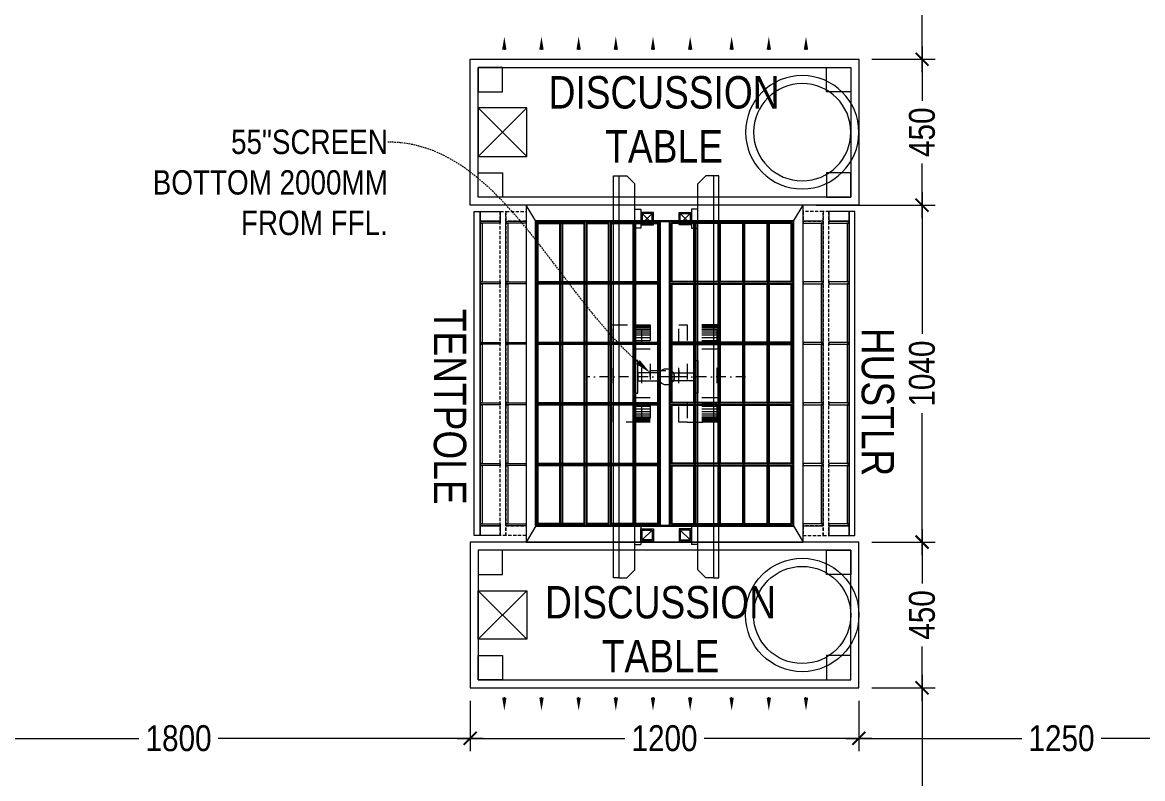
# Model space of a CAD drawing. Header units: millimetres. Extents: x 7389 to 27936, y -894474 to -881284.
# Drawn here: x 10014 to 13471, y -892192 to -889858 of the extents above; entities that cross this region are included whole.
import ezdxf
from ezdxf import colors
from ezdxf.entities.mleader import LeaderData, LeaderLine
from ezdxf.lldxf.tags import DXFTag
from ezdxf.math import Vec2, Vec3

# ---------------------------------------------------------------- set-up
doc = ezdxf.new("R2010")
doc.units = ezdxf.units.MM
doc.header["$LTSCALE"] = 40
doc.header["$MEASUREMENT"] = 0
doc.header["$PDMODE"] = 3
for name, pattern in [('a_p6_plan_L18$0$HIDDEN', [0.375, 0.25, -0.125]), ('ACAD_ISO03W100', [30, 12, -18]), ('DASHDOT2', [0.5, 0.25, -0.125, 0, -0.125]), ('HIDDEN2', [0.1875, 0.125, -0.0625])]:
    doc.linetypes.add(name, pattern=pattern)
for name, color, linetype, lineweight in [('dimensions', 149, 'Continuous', 5), ('Floor-Unit', 1, 'Continuous', 13), ('LENS_TEXT', 31, 'HIDDEN2', 5), ('LN-DIMENSION', 252, 'Continuous', 5), ('LN-ELEVATION-1', 81, 'Continuous', 25), ('LN-ELEVATION-2', 103, 'Continuous', 20), ('LN-ELEVATION-3', 125, 'a_p6_plan_L18$0$HIDDEN', 18), ('LN-ELEVATION-4', 145, 'Continuous', 13), ('LN-ELEVATION-5', 167, 'Continuous', 5), ('TV', 3, 'Continuous', 18)]:
    doc.layers.add(name, color=color, linetype=linetype, lineweight=lineweight)
doc.styles.get("Standard").update_dxf_attribs({"font": 'ARIALN.TTF'})
tags = doc.linetypes.add('DASHED2', pattern=[0.375, 0.25, -0.125]).pattern_tags.tags
tags[6:7] = [DXFTag(74, 4), DXFTag(75, 0), DXFTag(340, '0'), DXFTag(46, 1.0), DXFTag(50, 0.0), DXFTag(44, 0.0), DXFTag(45, 0.0)]
tags[4:5] = [DXFTag(74, 4), DXFTag(75, 0), DXFTag(340, '0'), DXFTag(46, 1.0), DXFTag(50, 0.0), DXFTag(44, 0.0), DXFTag(45, 0.0)]
doc.dimstyles.new('Working', dxfattribs={"dimscale": 0.8, "dimtxt": 100, "dimasz": 50, "dimexe": 50, "dimexo": 50, "dimgap": 25, "dimtad": 0, "dimdec": 0, "dimzin": 0, "dimdsep": 46, "dimtxsty": 'Standard', "dimblk": 'ARCHTICK', "dimcen": 0, "dimdle": 50, "dimclrd": 250, "dimclre": 8, "dimclrt": 7, "dimadec": 0, "dimazin": 0, "dimtfac": 1, "dimtdec": 0, "dimtofl": 0, "dimtmove": 1, "dimatfit": 3, "dimfxl": 3, "dimtolj": 1, "dimlwd": 5, "dimlwe": 0, "dimarcsym": 0})

# ---------------------------------------------------------------- blocks, each defined once
blk = doc.blocks.new('ffgd')
at = {"layer": 'LN-ELEVATION-4', "linetype": 'ACAD_ISO03W100', "ltscale": 0.1}
blk.add_lwpolyline([(0, 47.3), (0, -41.5), (-20, -41.5), (-20, 47.3)], close=True, dxfattribs=at)
at = {"layer": 'LN-ELEVATION-5', "linetype": 'ACAD_ISO03W100', "ltscale": 0.1}
for p, q in [((-159.9, 165.7), (-159.9, 47.3)), ((-159.7, 165.7), (-159.7, 47.3)), ((-159.4, 165.7), (-159.4, 47.3)), ((-159, 165.7), (-159, 47.3)), ((-158.5, 165.7), (-158.5, 47.3)), ((-157.9, 165.7), (-157.9, 47.3)), ((-157.1, 165.7), (-157.1, 47.3)), ((-156.1, 165.7), (-156.1, 47.3)), ((-154.1, 165.7), (-154.1, 47.3)), ((-151.1, 165.7), (-151.1, 47.3)), ((-146.1, 165.7), (-146.1, 47.3)), ((-141.1, 165.7), (-141.1, 47.3)), ((-135.1, 165.7), (-135.1, 47.3)), ((-128.1, 165.7), (-128.1, 47.3)), ((-120.1, 165.7), (-120.1, 47.3)), ((-111.1, 165.7), (-111.1, 47.3)), ((-102.1, 165.7), (-102.1, 47.3)), ((-85, 165.7), (-85, 47.3)), ((65, 165.7), (65, 47.3)), ((82.1, 165.7), (82.1, 47.3)), ((91.1, 165.7), (91.1, 47.3)), ((100.1, 165.7), (100.1, 47.3)), ((108.1, 165.7), (108.1, 47.3)), ((115.1, 165.7), (115.1, 47.3)), ((121.1, 165.7), (121.1, 47.3)), ((126.1, 165.7), (126.1, 47.3)), ((131.1, 165.7), (131.1, 47.3)), ((134.1, 165.7), (134.1, 47.3)), ((136.1, 165.7), (136.1, 47.3)), ((137.1, 165.7), (137.1, 47.3)), ((137.9, 165.7), (137.9, 47.3)), ((138.5, 165.7), (138.5, 47.3)), ((139, 165.7), (139, 47.3)), ((139.4, 165.7), (139.4, 47.3)), ((139.7, 165.7), (139.7, 47.3)), ((139.9, 165.7), (139.9, 47.3)), ((-159.9, -41.5), (-159.9, -159.9)), ((-159.7, -41.5), (-159.7, -159.9)), ((-159.4, -41.5), (-159.4, -159.9)), ((-159, -41.5), (-159, -159.9)), ((-158.5, -41.5), (-158.5, -159.9)), ((-157.9, -41.5), (-157.9, -159.9)), ((-157.1, -41.5), (-157.1, -159.9)), ((-156.1, -41.5), (-156.1, -159.9)), ((-154.1, -41.5), (-154.1, -159.9)), ((-151.1, -41.5), (-151.1, -159.9)), ((-146.1, -41.5), (-146.1, -159.9)), ((-141.1, -41.5), (-141.1, -159.9)), ((-135.1, -41.5), (-135.1, -159.9)), ((-128.1, -41.5), (-128.1, -159.9)), ((-120.1, -41.5), (-120.1, -159.9)), ((-111.1, -41.5), (-111.1, -159.9)), ((-102.1, -41.5), (-102.1, -159.9)), ((-85, -41.5), (-85, -159.9)), ((65, -41.5), (65, -159.9)), ((82.1, -41.5), (82.1, -159.9)), ((91.1, -41.5), (91.1, -159.9)), ((100.1, -41.5), (100.1, -159.9)), ((108.1, -41.5), (108.1, -159.9)), ((115.1, -41.5), (115.1, -159.9)), ((121.1, -41.5), (121.1, -159.9)), ((126.1, -41.5), (126.1, -159.9)), ((131.1, -41.5), (131.1, -159.9)), ((134.1, -41.5), (134.1, -159.9)), ((136.1, -41.5), (136.1, -159.9)), ((137.1, -41.5), (137.1, -159.9)), ((137.9, -41.5), (137.9, -159.9)), ((138.5, -41.5), (138.5, -159.9)), ((139, -41.5), (139, -159.9)), ((139.4, -41.5), (139.4, -159.9)), ((139.7, -41.5), (139.7, -159.9)), ((139.9, -41.5), (139.9, -159.9))]:
    blk.add_line(p, q, dxfattribs=at)
for points in [[(140, 73), (140, 165.7), (-160, 165.7), (-160, 73)], [(140, -67.1), (140, -159.9), (-160, -159.9), (-160, -67.1)]]:
    blk.add_lwpolyline(points, dxfattribs=at)
for points in [[(140, 73), (140, 47.3), (-160, 47.3), (-160, 73)], [(140, -41.5), (140, -67.1), (-160, -67.1), (-160, -41.5)]]:
    blk.add_lwpolyline(points, close=True, dxfattribs=at)
blk = doc.blocks.new('VHNDF')
at = {"layer": 'LN-ELEVATION-1'}
for points in [[(-470, -327.4), (470, -327.4), (470, 467.6), (-470, 467.6)], [(-470, 85.1), (470, 85.1), (470, 467.6), (-470, 467.6)], [(-283.2, 85.1), (-277.2, 85.1), (-277.2, 467.6), (-283.2, 467.6)], [(-96.4, 85.1), (-90.4, 85.1), (-90.4, 467.6), (-96.4, 467.6)], [(90.4, 85.1), (96.4, 85.1), (96.4, 467.6), (90.4, 467.6)], [(277.2, 85.1), (283.2, 85.1), (283.2, 467.6), (277.2, 467.6)], [(-470, 386.6), (-283.2, 386.6), (-283.2, 392.6), (-470, 392.6)], [(-277.2, 386.6), (-96.4, 386.6), (-96.4, 392.6), (-277.2, 392.6)], [(-90.4, 386.6), (90.4, 386.6), (90.4, 392.6), (-90.4, 392.6)], [(96.4, 386.6), (277.2, 386.6), (277.2, 392.6), (96.4, 392.6)], [(283.2, 386.6), (470, 386.6), (470, 392.6), (283.2, 392.6)], [(-470, 311.2), (-283.2, 311.2), (-283.2, 317.2), (-470, 317.2)], [(-277.2, 311.2), (-96.4, 311.2), (-96.4, 317.2), (-277.2, 317.2)], [(-90.4, 311.2), (90.4, 311.2), (90.4, 317.2), (-90.4, 317.2)], [(96.4, 311.2), (277.2, 311.2), (277.2, 317.2), (96.4, 317.2)], [(283.2, 311.2), (470, 311.2), (470, 317.2), (283.2, 317.2)], [(-470, 235.8), (-283.2, 235.8), (-283.2, 241.8), (-470, 241.8)], [(-277.2, 235.8), (-96.4, 235.8), (-96.4, 241.8), (-277.2, 241.8)], [(-90.4, 235.8), (90.4, 235.8), (90.4, 241.8), (-90.4, 241.8)], [(96.4, 235.8), (277.2, 235.8), (277.2, 241.8), (96.4, 241.8)], [(283.2, 235.8), (470, 235.8), (470, 241.8), (283.2, 241.8)], [(-470, 160.4), (-283.2, 160.4), (-283.2, 166.4), (-470, 166.4)], [(-277.2, 160.4), (-96.4, 160.4), (-96.4, 166.4), (-277.2, 166.4)], [(-90.4, 160.4), (90.4, 160.4), (90.4, 166.4), (-90.4, 166.4)], [(96.4, 160.4), (277.2, 160.4), (277.2, 166.4), (96.4, 166.4)], [(283.2, 160.4), (470, 160.4), (470, 166.4), (283.2, 166.4)], [(-470, 85.1), (470, 85.1), (470, 55.1), (-470, 55.1)], [(-470, 55.1), (470, 55.1), (470, -327.4), (-470, -327.4)], [(-283.2, 55.1), (-277.2, 55.1), (-277.2, -327.4), (-283.2, -327.4)], [(-96.4, 55.1), (-90.4, 55.1), (-90.4, -327.4), (-96.4, -327.4)], [(90.4, 55.1), (96.4, 55.1), (96.4, -327.4), (90.4, -327.4)], [(277.2, 55.1), (283.2, 55.1), (283.2, -327.4), (277.2, -327.4)], [(-470, -20.3), (-283.2, -20.3), (-283.2, -26.3), (-470, -26.3)], [(-277.2, -20.3), (-96.4, -20.3), (-96.4, -26.3), (-277.2, -26.3)], [(-90.4, -20.3), (90.4, -20.3), (90.4, -26.3), (-90.4, -26.3)], [(96.4, -20.3), (277.2, -20.3), (277.2, -26.3), (96.4, -26.3)], [(283.2, -20.3), (470, -20.3), (470, -26.3), (283.2, -26.3)], [(-470, -95.7), (-283.2, -95.7), (-283.2, -101.7), (-470, -101.7)], [(-277.2, -95.7), (-96.4, -95.7), (-96.4, -101.7), (-277.2, -101.7)], [(-90.4, -95.7), (90.4, -95.7), (90.4, -101.7), (-90.4, -101.7)], [(96.4, -95.7), (277.2, -95.7), (277.2, -101.7), (96.4, -101.7)], [(283.2, -95.7), (470, -95.7), (470, -101.7), (283.2, -101.7)], [(-470, -171.1), (-283.2, -171.1), (-283.2, -177.1), (-470, -177.1)], [(-277.2, -171.1), (-96.4, -171.1), (-96.4, -177.1), (-277.2, -177.1)], [(-90.4, -171.1), (90.4, -171.1), (90.4, -177.1), (-90.4, -177.1)], [(96.4, -171.1), (277.2, -171.1), (277.2, -177.1), (96.4, -177.1)], [(283.2, -171.1), (470, -171.1), (470, -177.1), (283.2, -177.1)], [(-470, -246.4), (-283.2, -246.4), (-283.2, -252.4), (-470, -252.4)], [(-277.2, -246.4), (-96.4, -246.4), (-96.4, -252.4), (-277.2, -252.4)], [(-90.4, -246.4), (90.4, -246.4), (90.4, -252.4), (-90.4, -252.4)], [(96.4, -246.4), (277.2, -246.4), (277.2, -252.4), (96.4, -252.4)], [(283.2, -246.4), (470, -246.4), (470, -252.4), (283.2, -252.4)]]:
    blk.add_lwpolyline(points, close=True, dxfattribs=at)
for points in [[(-283.2, 461.6), (-464, 461.6), (-464, 317.2)], [(-96.4, 461.6), (-277.2, 461.6)], [(90.4, 461.6), (-90.4, 461.6)], [(277.2, 461.6), (96.4, 461.6)], [(464, 317.2), (464, 461.6), (283.2, 461.6)], [(-464, 311.2), (-464, 241.8)], [(464, 241.8), (464, 311.2)], [(-464, 235.8), (-464, 166.4)], [(464, 166.4), (464, 235.8)], [(-464, 160.4), (-464, 91.1), (-283.2, 91.1)], [(283.2, 91.1), (464, 91.1), (464, 160.4)], [(-277.2, 91.1), (-96.4, 91.1)], [(-90.4, 91.1), (90.4, 91.1)], [(96.4, 91.1), (277.2, 91.1)], [(-464, -20.3), (-464, 49.1), (-283.2, 49.1)], [(-277.2, 49.1), (-96.4, 49.1)], [(-90.4, 49.1), (90.4, 49.1)], [(96.4, 49.1), (277.2, 49.1)], [(283.2, 49.1), (464, 49.1), (464, -20.3)], [(-464, -95.7), (-464, -26.3)], [(464, -26.3), (464, -95.7)], [(-464, -171.1), (-464, -101.7)], [(464, -101.7), (464, -171.1)], [(-283.2, -321.4), (-464, -321.4), (-464, -177.1)], [(464, -177.1), (464, -321.4), (283.2, -321.4)], [(-96.4, -321.4), (-277.2, -321.4)], [(90.4, -321.4), (-90.4, -321.4)], [(277.2, -321.4), (96.4, -321.4)]]:
    blk.add_lwpolyline(points, dxfattribs=at)
at = {"layer": 'LN-ELEVATION-2'}
blk.add_lwpolyline([(-520, -357.4), (520, -357.4), (520, 497.6), (-520, 497.6)], close=True, dxfattribs=at)
for points in [[(-470, 467.6), (-520, 497.6)], [(470, 467.6), (520, 497.6)], [(-470, -327.4), (-520, -357.4)], [(470, -327.4), (520, -357.4)]]:
    blk.add_lwpolyline(points, dxfattribs=at)
at = {"layer": 'LN-ELEVATION-3'}
for points in [[(-500, 559.6), (500, 559.6), (500, 577.6), (-500, 577.6)], [(-500, 497.6), (-470, 497.6), (-470, 559.6), (-500, 559.6)], [(470, 497.6), (500, 497.6), (500, 559.6), (470, 559.6)], [(-500, -357.4), (-470, -357.4), (-470, -419.4), (-500, -419.4)], [(470, -357.4), (500, -357.4), (500, -419.4), (470, -419.4)], [(-500, -419.4), (500, -419.4), (500, -437.4), (-500, -437.4)]]:
    blk.add_lwpolyline(points, close=True, dxfattribs=at)
at = {"layer": 'LN-ELEVATION-4'}
for points in [[(-500, 639.6), (500, 639.6), (500, 657.6), (-500, 657.6)], [(-500, 577.6), (-470, 577.6), (-470, 639.6), (-500, 639.6)], [(470, 577.6), (500, 577.6), (500, 639.6), (470, 639.6)], [(-470, 497.6), (-464, 497.6), (-464, 559.6), (-470, 559.6)], [(-464, 553.6), (-283.2, 553.6), (-283.2, 559.6), (-464, 559.6)], [(-283.2, 497.6), (-277.2, 497.6), (-277.2, 559.6), (-283.2, 559.6)], [(-277.2, 553.6), (-96.4, 553.6), (-96.4, 559.6), (-277.2, 559.6)], [(-96.4, 497.6), (-90.4, 497.6), (-90.4, 559.6), (-96.4, 559.6)], [(-90.4, 553.6), (90.4, 553.6), (90.4, 559.6), (-90.4, 559.6)], [(90.4, 497.6), (96.4, 497.6), (96.4, 559.6), (90.4, 559.6)], [(96.4, 553.6), (277.2, 553.6), (277.2, 559.6), (96.4, 559.6)], [(277.2, 497.6), (283.2, 497.6), (283.2, 559.6), (277.2, 559.6)], [(283.2, 553.6), (464, 553.6), (464, 559.6), (283.2, 559.6)], [(464, 497.6), (470, 497.6), (470, 559.6), (464, 559.6)], [(-470, -357.4), (-464, -357.4), (-464, -419.4), (-470, -419.4)], [(-283.2, -357.4), (-277.2, -357.4), (-277.2, -419.4), (-283.2, -419.4)], [(-96.4, -357.4), (-90.4, -357.4), (-90.4, -419.4), (-96.4, -419.4)], [(90.4, -357.4), (96.4, -357.4), (96.4, -419.4), (90.4, -419.4)], [(277.2, -357.4), (283.2, -357.4), (283.2, -419.4), (277.2, -419.4)], [(464, -357.4), (470, -357.4), (470, -419.4), (464, -419.4)], [(-464, -413.4), (-283.2, -413.4), (-283.2, -419.4), (-464, -419.4)], [(-277.2, -413.4), (-96.4, -413.4), (-96.4, -419.4), (-277.2, -419.4)], [(-90.4, -413.4), (90.4, -413.4), (90.4, -419.4), (-90.4, -419.4)], [(96.4, -413.4), (277.2, -413.4), (277.2, -419.4), (96.4, -419.4)], [(283.2, -413.4), (464, -413.4), (464, -419.4), (283.2, -419.4)], [(-500, -437.4), (-470, -437.4), (-470, -499.4), (-500, -499.4)], [(470, -437.4), (500, -437.4), (500, -499.4), (470, -499.4)], [(-500, -499.4), (500, -499.4), (500, -517.4), (-500, -517.4)]]:
    blk.add_lwpolyline(points, close=True, dxfattribs=at)
at = {"layer": 'LN-ELEVATION-5'}
for points in [[(-470, 577.6), (-464, 577.6), (-464, 639.6), (-470, 639.6)], [(-464, 633.6), (-283.2, 633.6), (-283.2, 639.6), (-464, 639.6)], [(-283.2, 577.6), (-277.2, 577.6), (-277.2, 639.6), (-283.2, 639.6)], [(-277.2, 633.6), (-96.4, 633.6), (-96.4, 639.6), (-277.2, 639.6)], [(-96.4, 577.6), (-90.4, 577.6), (-90.4, 639.6), (-96.4, 639.6)], [(-90.4, 633.6), (90.4, 633.6), (90.4, 639.6), (-90.4, 639.6)], [(90.4, 577.6), (96.4, 577.6), (96.4, 639.6), (90.4, 639.6)], [(96.4, 633.6), (277.2, 633.6), (277.2, 639.6), (96.4, 639.6)], [(277.2, 577.6), (283.2, 577.6), (283.2, 639.6), (277.2, 639.6)], [(283.2, 633.6), (464, 633.6), (464, 639.6), (283.2, 639.6)], [(464, 577.6), (470, 577.6), (470, 639.6), (464, 639.6)], [(-470, -437.4), (-464, -437.4), (-464, -499.4), (-470, -499.4)], [(-283.2, -437.4), (-277.2, -437.4), (-277.2, -499.4), (-283.2, -499.4)], [(-96.4, -437.4), (-90.4, -437.4), (-90.4, -499.4), (-96.4, -499.4)], [(90.4, -437.4), (96.4, -437.4), (96.4, -499.4), (90.4, -499.4)], [(277.2, -437.4), (283.2, -437.4), (283.2, -499.4), (277.2, -499.4)], [(464, -437.4), (470, -437.4), (470, -499.4), (464, -499.4)], [(-464, -493.4), (-283.2, -493.4), (-283.2, -499.4), (-464, -499.4)], [(-277.2, -493.4), (-96.4, -493.4), (-96.4, -499.4), (-277.2, -499.4)], [(-90.4, -493.4), (90.4, -493.4), (90.4, -499.4), (-90.4, -499.4)], [(96.4, -493.4), (277.2, -493.4), (277.2, -499.4), (96.4, -499.4)], [(283.2, -493.4), (464, -493.4), (464, -499.4), (283.2, -499.4)]]:
    blk.add_lwpolyline(points, close=True, dxfattribs=at)
at = {"layer": 'LN-DIMENSION'}
blk.add_blockref('ffgd', (10, 67.1), dxfattribs=at)
blk = doc.blocks.new('D-Table-1200')
at = {"layer": 'LN-ELEVATION-1', "linetype": 'ByBlock', "lineweight": -2}
for p, q in [((-1094.5, -480.3), (-1094.5, -479)), ((-979.8, -480.3), (-979.8, -479)), ((-865.1, -480.3), (-865.1, -479)), ((-750.4, -480.3), (-750.4, -479)), ((-635.6, -480.3), (-635.6, -479)), ((-520.9, -480.3), (-520.9, -479)), ((-392.9, -480.3), (-392.9, -479)), ((-278.1, -480.3), (-278.1, -479)), ((-163.4, -480.3), (-163.4, -479))]:
    blk.add_line(p, q, dxfattribs=at)
for points in [[(0, 0), (-1200, 0), (-1200, -450), (0, -450)], [(-25, -25), (-1175, -25), (-1175, -425), (-25, -425)]]:
    blk.add_lwpolyline(points, close=True, dxfattribs=at)
for radius in [175, 150]:
    blk.add_circle((-175, -225), radius, dxfattribs=at)
for points in [[(-1087.9, -480.3), (-1101.2, -480.3), (-1094.5, -520.3)], [(-973.1, -480.3), (-986.5, -480.3), (-979.8, -520.3)], [(-858.4, -480.3), (-871.8, -480.3), (-865.1, -520.3)], [(-743.7, -480.3), (-757, -480.3), (-750.4, -520.3)], [(-629, -480.3), (-642.3, -480.3), (-635.6, -520.3)], [(-514.2, -480.3), (-527.6, -480.3), (-520.9, -520.3)], [(-386.2, -480.3), (-399.5, -480.3), (-392.9, -520.3)], [(-271.5, -480.3), (-284.8, -480.3), (-278.1, -520.3)], [(-156.7, -480.3), (-170.1, -480.3), (-163.4, -520.3)]]:
    blk.add_solid(points, dxfattribs=at)
at = {"layer": 'LN-ELEVATION-5', "linetype": 'ByBlock', "lineweight": -2}
for p, q in [((-1025, -300), (-1175, -150)), ((-1175, -300), (-1025, -150))]:
    blk.add_line(p, q, dxfattribs=at)
for points in [[(-1100, -25), (-1175, -25), (-1175, -100), (-1100, -100)], [(-100, -25), (-25, -25), (-25, -100), (-100, -100)], [(-1025, -300), (-1175, -300), (-1175, -150), (-1025, -150)], [(-1100, -425), (-1175, -425), (-1175, -350), (-1100, -350)], [(-100, -425), (-25, -425), (-25, -350), (-100, -350)]]:
    blk.add_lwpolyline(points, close=True, dxfattribs=at)
blk = doc.blocks.new('55 DER4')
at = {"layer": 'TV', "ltscale": 12}
for p, q in [((2111558.8, 1135690.5), (2111583.2, 1135690.5)), ((2111583.2, 1135690.5), (2111607.7, 1135666)), ((2111607.7, 1134473.9), (2111607.7, 1135666)), ((2111607.7, 1135587.9), (2111627.2, 1135587.9)), ((2111627.2, 1135587.9), (2111627.2, 1135529.3)), ((2111627.2, 1135529.3), (2111607.7, 1135529.3)), ((2111627.2, 1134610.6), (2111607.7, 1134610.6)), ((2111627.2, 1134610.6), (2111627.2, 1134552)), ((2111607.7, 1134552), (2111627.2, 1134552)), ((2111583.2, 1134449.5), (2111607.7, 1134473.9)), ((2111558.8, 1134449.5), (2111583.2, 1134449.5))]:
    blk.add_line(p, q, dxfattribs=at)
at = {"layer": 'TV'}
for p, q in [((2111661.6, 1135543.3), (2111631, 1135573.9)), ((2111661.6, 1135573.9), (2111631, 1135543.3)), ((2111661.6, 1134597.1), (2111631, 1134566.5))]:
    blk.add_line(p, q, dxfattribs=at)
at = {"layer": 'TV', "ltscale": 12}
blk.add_lwpolyline([(2111542.6, 1135690.5), (2111558.8, 1135690.5), (2111558.8, 1134449.5), (2111542.6, 1134449.5)], close=True, dxfattribs=at)
at = {"layer": 'TV'}
for points in [[(2111627.2, 1135577.7), (2111627.2, 1135539.5), (2111665.4, 1135539.5), (2111665.4, 1135577.7)], [(2111631, 1135573.9), (2111631, 1135543.3), (2111661.6, 1135543.3), (2111661.6, 1135573.9)], [(2111627.2, 1134562.7), (2111627.2, 1134600.9), (2111665.4, 1134600.9), (2111665.4, 1134562.7)], [(2111631, 1134566.5), (2111631, 1134597.1), (2111661.6, 1134597.1), (2111661.6, 1134566.5)]]:
    blk.add_lwpolyline(points, close=True, dxfattribs=at)
blk = doc.blocks.new('_ArchTick')
at = {"const_width": 0.15}
blk.add_lwpolyline([(-0.5, -0.5), (0.5, 0.5)], dxfattribs=at)
blk = doc.blocks.new('*D83')
at = {"layer": 'Defpoints', "color": 0, "ltscale": 50, "transparency": 16777216}
for p in [(9595.7, -891325.9, 0), (11395.8, -891911.9), (11395.8, -892067.7)]:
    blk.add_point(p, dxfattribs=at)
at = {"layer": 'dimensions', "color": 8, "linetype": 'DASHED2', "lineweight": 0, "ltscale": 50, "transparency": 16777216}
for p, q in [((9595.7, -891667.7), (9595.7, -892107.7)), ((11395.8, -891951.9), (11395.8, -892107.7))]:
    blk.add_line(p, q, dxfattribs=at)
at = {"layer": 'dimensions', "color": 250, "linetype": 'DASHED2', "lineweight": 5, "ltscale": 50, "transparency": 16777216}
for p, q in [((9555.7, -892067.7), (10381, -892067.7)), ((11435.8, -892067.7), (10610.6, -892067.7))]:
    blk.add_line(p, q, dxfattribs=at)
at = {"layer": 'dimensions', "color": 250, "lineweight": 5, "ltscale": 50, "transparency": 16777216, "xscale": 40, "yscale": 40, "zscale": 40, "rotation": 180}
blk.add_blockref('_ArchTick', (9595.7, -892067.7), dxfattribs=at)
at = {"layer": 'dimensions', "color": 250, "lineweight": 5, "ltscale": 50, "transparency": 16777216, "xscale": 40, "yscale": 40, "zscale": 40}
blk.add_blockref('_ArchTick', (11395.8, -892067.7), dxfattribs=at)
at = {"layer": 'dimensions', "color": 7, "ltscale": 50, "transparency": 16777216, "insert": (10495.8, -892067.7), "char_height": 80, "attachment_point": 5, "bg_fill": 3, "box_fill_scale": 1.25, "bg_fill_color": 9, "bg_fill_true_color": 13158600, "bg_fill_transparency": 0}
blk.add_mtext('\\A1;1800', dxfattribs=at)
blk = doc.blocks.new('*D84')
at = {"layer": 'Defpoints', "color": 0, "ltscale": 50, "transparency": 16777216}
for p in [(11395.8, -891911.9), (12595.8, -891911.9), (12595.8, -892067.7)]:
    blk.add_point(p, dxfattribs=at)
at = {"layer": 'dimensions', "color": 8, "linetype": 'DASHED2', "lineweight": 0, "ltscale": 50, "transparency": 16777216}
for p, q in [((11395.8, -891951.9), (11395.8, -892107.7)), ((12595.8, -891951.9), (12595.8, -892107.7))]:
    blk.add_line(p, q, dxfattribs=at)
at = {"layer": 'dimensions', "color": 250, "linetype": 'DASHED2', "lineweight": 5, "ltscale": 50, "transparency": 16777216}
for p, q in [((11355.8, -892067.7), (11881.1, -892067.7)), ((12635.8, -892067.7), (12110.6, -892067.7))]:
    blk.add_line(p, q, dxfattribs=at)
at = {"layer": 'dimensions', "color": 250, "lineweight": 5, "ltscale": 50, "transparency": 16777216, "xscale": 40, "yscale": 40, "zscale": 40, "rotation": 180}
blk.add_blockref('_ArchTick', (11395.8, -892067.7), dxfattribs=at)
at = {"layer": 'dimensions', "color": 250, "lineweight": 5, "ltscale": 50, "transparency": 16777216, "xscale": 40, "yscale": 40, "zscale": 40}
blk.add_blockref('_ArchTick', (12595.8, -892067.7), dxfattribs=at)
at = {"layer": 'dimensions', "color": 7, "ltscale": 50, "transparency": 16777216, "insert": (11995.8, -892067.7), "char_height": 80, "attachment_point": 5, "bg_fill": 3, "box_fill_scale": 1.25, "bg_fill_color": 9, "bg_fill_true_color": 13158600, "bg_fill_transparency": 0}
blk.add_mtext('\\A1;1200', dxfattribs=at)
blk = doc.blocks.new('*D85')
at = {"layer": 'Defpoints', "color": 0, "ltscale": 50, "transparency": 16777216}
for p in [(13846.2, -891634.3), (12595.8, -891911.9), (13846.2, -892067.7)]:
    blk.add_point(p, dxfattribs=at)
at = {"layer": 'dimensions', "color": 8, "linetype": 'DASHED2', "lineweight": 0, "ltscale": 50, "transparency": 16777216}
for p, q in [((13846.2, -891674.3), (13846.2, -892107.7)), ((12595.8, -891951.9), (12595.8, -892107.7))]:
    blk.add_line(p, q, dxfattribs=at)
at = {"layer": 'dimensions', "color": 250, "linetype": 'DASHED2', "lineweight": 5, "ltscale": 50, "transparency": 16777216}
for p, q in [((12555.8, -892067.7), (13106.3, -892067.7)), ((13886.2, -892067.7), (13335.8, -892067.7))]:
    blk.add_line(p, q, dxfattribs=at)
at = {"layer": 'dimensions', "color": 250, "lineweight": 5, "ltscale": 50, "transparency": 16777216, "xscale": 40, "yscale": 40, "zscale": 40, "rotation": 180}
blk.add_blockref('_ArchTick', (12595.8, -892067.7), dxfattribs=at)
at = {"layer": 'dimensions', "color": 250, "lineweight": 5, "ltscale": 50, "transparency": 16777216, "xscale": 40, "yscale": 40, "zscale": 40}
blk.add_blockref('_ArchTick', (13846.2, -892067.7), dxfattribs=at)
at = {"layer": 'dimensions', "color": 7, "ltscale": 50, "transparency": 16777216, "insert": (13221, -892067.7), "char_height": 80, "attachment_point": 5, "bg_fill": 3, "box_fill_scale": 1.25, "bg_fill_color": 9, "bg_fill_true_color": 13158600, "bg_fill_transparency": 0}
blk.add_mtext('\\A1;1250', dxfattribs=at)
blk = doc.blocks.new('*D98')
at = {"layer": 'Defpoints', "color": 0, "ltscale": 50, "transparency": 16777216}
for p in [(12595.8, -891911.9), (12790.6, -891911.9), (12705.5, -893143.9)]:
    blk.add_point(p, dxfattribs=at)
at = {"layer": 'dimensions', "color": 250, "linetype": 'DASHED2', "lineweight": 5, "ltscale": 50, "transparency": 16777216}
for p, q in [((12790.6, -891871.9), (12790.6, -892413.3)), ((12790.6, -893183.9), (12790.6, -892642.5))]:
    blk.add_line(p, q, dxfattribs=at)
at = {"layer": 'dimensions', "color": 8, "linetype": 'DASHED2', "lineweight": 0, "ltscale": 50, "transparency": 16777216}
for p, q in [((12635.8, -891911.9), (12830.6, -891911.9)), ((12745.5, -893143.9), (12830.6, -893143.9))]:
    blk.add_line(p, q, dxfattribs=at)
at = {"layer": 'dimensions', "color": 250, "lineweight": 5, "ltscale": 50, "transparency": 16777216, "xscale": 40, "yscale": 40, "zscale": 40}
for p, rotation in [((12790.6, -891911.9), 90), ((12790.6, -893143.9), 270)]:
    blk.add_blockref('_ArchTick', p, dxfattribs=dict(at, rotation=rotation))
at = {"layer": 'dimensions', "color": 7, "ltscale": 50, "transparency": 16777216, "insert": (12790.6, -892527.9), "char_height": 80, "attachment_point": 5, "rotation": 90, "bg_fill": 3, "box_fill_scale": 1.25, "bg_fill_color": 9, "bg_fill_true_color": 13158600, "bg_fill_transparency": 0}
blk.add_mtext('\\A1;1232', dxfattribs=at)
blk = doc.blocks.new('*D99')
at = {"layer": 'Defpoints', "color": 0, "ltscale": 50, "transparency": 16777216}
for p in [(12595.8, -891461.9), (12790.6, -891461.9), (12595.8, -891911.9)]:
    blk.add_point(p, dxfattribs=at)
at = {"layer": 'dimensions', "color": 250, "linetype": 'DASHED2', "lineweight": 5, "ltscale": 50, "transparency": 16777216}
for p, q in [((12790.6, -891421.9), (12790.6, -891593.2)), ((12790.6, -891951.9), (12790.6, -891780.6))]:
    blk.add_line(p, q, dxfattribs=at)
at = {"layer": 'dimensions', "color": 8, "linetype": 'DASHED2', "lineweight": 0, "ltscale": 50, "transparency": 16777216}
for p, q in [((12635.8, -891461.9), (12830.6, -891461.9)), ((12635.8, -891911.9), (12830.6, -891911.9))]:
    blk.add_line(p, q, dxfattribs=at)
at = {"layer": 'dimensions', "color": 250, "lineweight": 5, "ltscale": 50, "transparency": 16777216, "xscale": 40, "yscale": 40, "zscale": 40}
for p, rotation in [((12790.6, -891461.9), 90), ((12790.6, -891911.9), 270)]:
    blk.add_blockref('_ArchTick', p, dxfattribs=dict(at, rotation=rotation))
at = {"layer": 'dimensions', "color": 7, "ltscale": 50, "transparency": 16777216, "insert": (12790.6, -891686.9), "char_height": 80, "attachment_point": 5, "rotation": 90, "bg_fill": 3, "box_fill_scale": 1.25, "bg_fill_color": 9, "bg_fill_true_color": 13158600, "bg_fill_transparency": 0}
blk.add_mtext('\\A1;450', dxfattribs=at)
blk = doc.blocks.new('*D100')
at = {"layer": 'Defpoints', "color": 0, "ltscale": 50, "transparency": 16777216}
for p in [(12423.3, -890421.9), (12790.6, -890421.9), (12595.8, -891461.9)]:
    blk.add_point(p, dxfattribs=at)
at = {"layer": 'dimensions', "color": 250, "linetype": 'DASHED2', "lineweight": 5, "ltscale": 50, "transparency": 16777216}
for p, q in [((12790.6, -890381.9), (12790.6, -890827.2)), ((12790.6, -891501.9), (12790.6, -891056.7))]:
    blk.add_line(p, q, dxfattribs=at)
at = {"layer": 'dimensions', "color": 8, "linetype": 'DASHED2', "lineweight": 0, "ltscale": 50, "transparency": 16777216}
for p, q in [((12463.3, -890421.9), (12830.6, -890421.9)), ((12635.8, -891461.9), (12830.6, -891461.9))]:
    blk.add_line(p, q, dxfattribs=at)
at = {"layer": 'dimensions', "color": 250, "lineweight": 5, "ltscale": 50, "transparency": 16777216, "xscale": 40, "yscale": 40, "zscale": 40}
for p, rotation in [((12790.6, -890421.9), 90), ((12790.6, -891461.9), 270)]:
    blk.add_blockref('_ArchTick', p, dxfattribs=dict(at, rotation=rotation))
at = {"layer": 'dimensions', "color": 7, "ltscale": 50, "transparency": 16777216, "insert": (12790.6, -890941.9), "char_height": 80, "attachment_point": 5, "rotation": 90, "bg_fill": 3, "box_fill_scale": 1.25, "bg_fill_color": 9, "bg_fill_true_color": 13158600, "bg_fill_transparency": 0}
blk.add_mtext('\\A1;1040', dxfattribs=at)
blk = doc.blocks.new('*D101')
at = {"layer": 'Defpoints', "color": 0, "ltscale": 50, "transparency": 16777216}
for p in [(12595.8, -889971.9), (12790.6, -889971.9), (12423.3, -890421.9)]:
    blk.add_point(p, dxfattribs=at)
at = {"layer": 'dimensions', "color": 250, "linetype": 'DASHED2', "lineweight": 5, "ltscale": 50, "transparency": 16777216}
for p, q in [((12790.6, -889931.9), (12790.6, -890103.2)), ((12790.6, -890461.9), (12790.6, -890290.6))]:
    blk.add_line(p, q, dxfattribs=at)
at = {"layer": 'dimensions', "color": 8, "linetype": 'DASHED2', "lineweight": 0, "ltscale": 50, "transparency": 16777216}
for p, q in [((12635.8, -889971.9), (12830.6, -889971.9)), ((12463.3, -890421.9), (12830.6, -890421.9))]:
    blk.add_line(p, q, dxfattribs=at)
at = {"layer": 'dimensions', "color": 250, "lineweight": 5, "ltscale": 50, "transparency": 16777216, "xscale": 40, "yscale": 40, "zscale": 40}
for p, rotation in [((12790.6, -889971.9), 90), ((12790.6, -890421.9), 270)]:
    blk.add_blockref('_ArchTick', p, dxfattribs=dict(at, rotation=rotation))
at = {"layer": 'dimensions', "color": 7, "ltscale": 50, "transparency": 16777216, "insert": (12790.6, -890196.9), "char_height": 80, "attachment_point": 5, "rotation": 90, "bg_fill": 3, "box_fill_scale": 1.25, "bg_fill_color": 9, "bg_fill_true_color": 13158600, "bg_fill_transparency": 0}
blk.add_mtext('\\A1;450', dxfattribs=at)
blk = doc.blocks.new('*D102')
at = {"layer": 'Defpoints', "color": 0, "ltscale": 50, "transparency": 16777216}
for p in [(12638.7, -888739.9), (12790.6, -888739.9), (12595.8, -889971.9)]:
    blk.add_point(p, dxfattribs=at)
at = {"layer": 'dimensions', "color": 250, "linetype": 'DASHED2', "lineweight": 5, "ltscale": 50, "transparency": 16777216}
for p, q in [((12790.6, -888699.9), (12790.6, -889241.3)), ((12790.6, -890011.9), (12790.6, -889470.5))]:
    blk.add_line(p, q, dxfattribs=at)
at = {"layer": 'dimensions', "color": 8, "linetype": 'DASHED2', "lineweight": 0, "ltscale": 50, "transparency": 16777216}
for p, q in [((12678.7, -888739.9), (12830.6, -888739.9)), ((12635.8, -889971.9), (12830.6, -889971.9))]:
    blk.add_line(p, q, dxfattribs=at)
at = {"layer": 'dimensions', "color": 250, "lineweight": 5, "ltscale": 50, "transparency": 16777216, "xscale": 40, "yscale": 40, "zscale": 40}
for p, rotation in [((12790.6, -888739.9), 90), ((12790.6, -889971.9), 270)]:
    blk.add_blockref('_ArchTick', p, dxfattribs=dict(at, rotation=rotation))
at = {"layer": 'dimensions', "color": 7, "ltscale": 50, "transparency": 16777216, "insert": (12790.6, -889355.9), "char_height": 80, "attachment_point": 5, "rotation": 90, "bg_fill": 3, "box_fill_scale": 1.25, "bg_fill_color": 9, "bg_fill_true_color": 13158600, "bg_fill_transparency": 0}
blk.add_mtext('\\A1;1232', dxfattribs=at)

msp = doc.modelspace()

# ---------------------------------------------------------------- linework, layer by layer
at = {"layer": 'Floor-Unit', "linetype": 'DASHDOT2', "ltscale": 3}
msp.add_line((12245.5, -890951.9), (11756.5, -890951.9), dxfattribs=at)
at = {"layer": 'Floor-Unit'}
for points in [[(11903.6, -890901.9), (11903.6, -891001.9), (11913.6, -891001.9), (11913.6, -890901.9)], [(12098.5, -890901.9), (12098.5, -891001.9), (12088.5, -891001.9), (12088.5, -890901.9)]]:
    msp.add_lwpolyline(points, close=True, dxfattribs=at)
for points in [[(11979.4, -890939.4), (11913.6, -890939.4), (11913.6, -890964.4), (11979.4, -890964.4, -0.267949), (11979.4, -890939.4, 1)], [(12022.7, -890939.4), (12088.5, -890939.4), (12088.5, -890964.4), (12022.7, -890964.4, 0.267949), (12022.7, -890939.4, -1)]]:
    msp.add_lwpolyline(points, format="xyb", dxfattribs=at)
msp.add_circle((12001, -890951.9), 25, dxfattribs=at)

# ---------------------------------------------------------------- block references
at = {"layer": 'Floor-Unit', "xscale": -1, "rotation": 180}
msp.add_blockref('D-Table-1200', (12595.8, -890421.9), dxfattribs=at)
at = {"layer": 'Floor-Unit'}
for name, p in [('55 DER4', (-2099704.1, -2026021.9)), ('D-Table-1200', (12595.8, -891461.9))]:
    msp.add_blockref(name, p, dxfattribs=at)
at = {"layer": 'Floor-Unit', "xscale": -1}
msp.add_blockref('55 DER4', (2123706.1, -2026021.9), dxfattribs=at)
at = {"layer": 'Floor-Unit', "rotation": 270}
msp.add_blockref('VHNDF', (11925.8, -890941.9), dxfattribs=at)

# ---------------------------------------------------------------- texts
at = {"layer": 'LENS_TEXT', "linetype": 'Continuous', "ltscale": 3, "char_height": 100, "width": 551.363, "attachment_point": 5}
for insert in [(11994.4, -890157.1), (11983.4, -891730.8)]:
    msp.add_mtext('\\pxqc;DISCUSSION TABLE', dxfattribs=dict(at, insert=insert))
at = {"layer": 'LENS_TEXT', "linetype": 'Continuous', "ltscale": 3, "char_height": 100, "width": 244.677, "attachment_point": 5, "rotation": 270}
for s, insert in [('\\pxql;TENTPOLE', (11333, -890864.1)), ('\\pxql;HUSTLR', (12653.6, -890922.9))]:
    msp.add_mtext(s, dxfattribs=dict(at, insert=insert))

# ---------------------------------------------------------------- leaders
at = {"layer": 'LENS_TEXT', "linetype": 'Continuous', "ltscale": 3}
ml = msp.add_multileader_mtext('Standard', dxfattribs=at)
ml.set_content('{\\C256;55"SCREEN BOTTOM 2000MM FROM FFL.}', color=1)
ml.set_leader_properties(color=256, linetype='ByLayer', lineweight=-1)
ml.build(insert=Vec2(0, 0))
ml.multileader.update_dxf_attribs({"leader_type": 2, "dogleg_length": 0.36, "arrow_head_size": 50})
ctx = ml.context
ctx.base_point, ctx.char_height, ctx.arrow_head_size, ctx.landing_gap_size, ctx.plane_origin = Vec3(10428.6, -890227.4), 75, 50, 0.09, Vec3(11973.3, -889611.1)
ctx.text_align_type = 2
notes = []
notes.append((ctx, [(0, (1, 1, 0), (11142.1, -890227.4), (-1, 0), 0.36, [(1, [(11951.4, -890939.4)], 0, [])])]))
ctx.mtext.insert, ctx.mtext.width, ctx.mtext.defined_height, ctx.mtext.alignment, ctx.mtext.flow_direction = Vec3(11141.7, -890189.2), 746.214, 354.8, 3, 5
for ctx, leaders in notes:
    for number, flags, end, landing, length, lines in leaders:
        leader = LeaderData()
        leader.index, (leader.has_last_leader_line, leader.has_dogleg_vector, leader.attachment_direction) = number, flags
        leader.last_leader_point, leader.dogleg_vector, leader.dogleg_length = Vec3(end), Vec3(landing), length
        for number, points, colour, breaks in lines:
            line = LeaderLine()
            line.index, line.vertices, line.color, line.breaks = number, Vec3.list(points), colors.encode_raw_color(colour), breaks
            leader.lines.append(line)
        ctx.leaders.append(leader)

# ---------------------------------------------------------------- next in the draw order: dimensions: what is measured, and where the dimension line sits
at = {"layer": 'dimensions', "color": 3, "ltscale": 50, "true_color": 0x15f609}
dim = msp.add_linear_dim(base=(11395.8, -892067.7), p1=(9595.7, -891325.9, 0), p2=(11395.8, -891911.9), dimstyle='Working', override={"dimfxl": 500, "dimfxlon": 1, "dimtfill": 1, "dimarcsym": 1}, dxfattribs=at)
dim.commit()
dim.dimension.update_dxf_attribs({"geometry": '*D83', "text_midpoint": (10495.8, -892067.7)})

# ---------------------------------------------------------------- next in the draw order: dimensions: what is measured, and where the dimension line sits
dim = msp.add_linear_dim(base=(12595.8, -892067.7), p1=(11395.8, -891911.9), p2=(12595.8, -891911.9), dimstyle='Working', override={"dimfxl": 500, "dimfxlon": 1, "dimtfill": 1, "dimarcsym": 1}, dxfattribs=at)
dim.commit()
dim.dimension.update_dxf_attribs({"geometry": '*D84', "text_midpoint": (11995.8, -892067.7)})

# ---------------------------------------------------------------- next in the draw order: dimensions: what is measured, and where the dimension line sits
dim = msp.add_linear_dim(base=(13846.2, -892067.7), p1=(12595.8, -891911.9), p2=(13846.2, -891634.3), dimstyle='Working', override={"dimfxl": 500, "dimfxlon": 1, "dimtfill": 1, "dimarcsym": 1}, dxfattribs=at)
dim.commit()
dim.dimension.update_dxf_attribs({"geometry": '*D85', "text_midpoint": (13221, -892067.7)})

# ---------------------------------------------------------------- next in the draw order: dimensions: what is measured, and where the dimension line sits
dim = msp.add_linear_dim(base=(12790.6, -891911.9), p1=(12705.5, -893143.9), p2=(12595.8, -891911.9), angle=90, dimstyle='Working', override={"dimfxl": 500, "dimfxlon": 1, "dimtfill": 1, "dimarcsym": 1}, dxfattribs=at)
dim.commit()
dim.dimension.update_dxf_attribs({"geometry": '*D98', "text_midpoint": (12790.6, -892527.9)})

# ---------------------------------------------------------------- next in the draw order: dimensions: what is measured, and where the dimension line sits
dim = msp.add_linear_dim(base=(12790.6, -891461.9), p1=(12595.8, -891911.9), p2=(12595.8, -891461.9), angle=90, dimstyle='Working', override={"dimfxl": 500, "dimfxlon": 1, "dimtfill": 1, "dimarcsym": 1}, dxfattribs=at)
dim.commit()
dim.dimension.update_dxf_attribs({"geometry": '*D99', "text_midpoint": (12790.6, -891686.9)})

# ---------------------------------------------------------------- next in the draw order: dimensions: what is measured, and where the dimension line sits
dim = msp.add_linear_dim(base=(12790.6, -890421.9), p1=(12595.8, -891461.9), p2=(12423.3, -890421.9), angle=90, dimstyle='Working', override={"dimfxl": 500, "dimfxlon": 1, "dimtfill": 1, "dimarcsym": 1}, dxfattribs=at)
dim.commit()
dim.dimension.update_dxf_attribs({"geometry": '*D100', "text_midpoint": (12790.6, -890941.9)})

# ---------------------------------------------------------------- next in the draw order: dimensions: what is measured, and where the dimension line sits
dim = msp.add_linear_dim(base=(12790.6, -889971.9), p1=(12423.3, -890421.9), p2=(12595.8, -889971.9), angle=90, dimstyle='Working', override={"dimfxl": 500, "dimfxlon": 1, "dimtfill": 1, "dimarcsym": 1}, dxfattribs=at)
dim.commit()
dim.dimension.update_dxf_attribs({"geometry": '*D101', "text_midpoint": (12790.6, -890196.9)})

# ---------------------------------------------------------------- next in the draw order: dimensions: what is measured, and where the dimension line sits
dim = msp.add_linear_dim(base=(12790.6, -888739.9), p1=(12595.8, -889971.9), p2=(12638.7, -888739.9), angle=90, dimstyle='Working', override={"dimfxl": 500, "dimfxlon": 1, "dimtfill": 1, "dimarcsym": 1}, dxfattribs=at)
dim.commit()
dim.dimension.update_dxf_attribs({"geometry": '*D102', "text_midpoint": (12790.6, -889355.9)})

doc.saveas('drawing.dxf')
